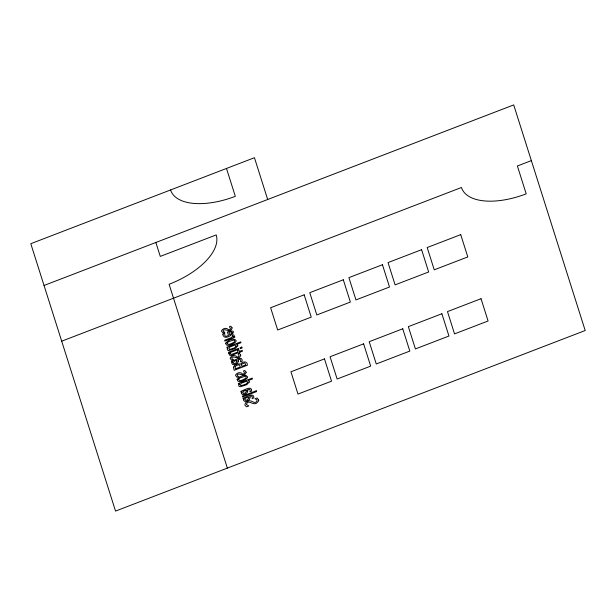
<?xml version="1.0" encoding="UTF-8"?>
<svg xmlns="http://www.w3.org/2000/svg" width="616" height="616" viewBox="0 0 616 616"><rect width="100%" height="100%" fill="white"/><g stroke="black" fill="none" stroke-linecap="round" stroke-linejoin="round"><path stroke-width="0.92" d="M44.036 285.478L513.706 104.913L585.2 330.522L115.539 511.088L30.8 243.697L254.446 157.711L267.69 199.492M61.692 341.187L461.469 187.487A59.937 29.152 -22.1 0 0 526.203 193.847L517.378 165.989L531.354 160.622M226.495 168.461L235.32 196.319A59.937 29.152 -22.1 0 1 170.578 189.959M155.863 242.488L160.276 256.41L216.193 234.919A59.937 29.152 -22.1 0 1 169.107 284.269L227.358 468.098M236.914 361.045L235.974 363.04L233.941 363.609L233.279 363.07L234.049 361.299L236.821 360.237L236.914 361.045M246.385 390.929L245.438 392.916L243.412 393.485L242.75 392.954L243.52 391.183L246.292 390.12L246.385 390.929M248.556 397.79L247.617 399.776L245.584 400.346L244.929 399.815L245.699 398.044L248.464 396.981L248.556 397.79M233.449 367.221L234.157 370.316L247.447 365.211C247.724 360.606 242.157 361.238 240.579 364.202C238.107 363.094 234.473 364.657 233.449 367.221M238.33 361.03C238.577 363.802 232.579 366.428 231.778 363.34L232.663 361.838L231.601 362.247L231.331 361.415C233.556 361.084 242.658 354.754 242.219 361.207L240.51 361.869L240.71 360.09L239.816 359.305L238.161 359.721L238.33 361.03M247.801 390.914C248.048 393.686 242.05 396.311 241.241 393.216L242.126 391.714L241.064 392.123L240.802 391.291C243.027 390.968 252.121 384.638 251.682 391.091L249.98 391.745L250.181 389.974L249.28 389.189L247.632 389.605L247.801 390.914M249.973 397.774C250.219 400.546 244.221 403.172 243.42 400.077L244.306 398.575L243.243 398.983L242.981 398.152C245.207 397.828 254.3 391.499 253.861 397.951L252.152 398.606L252.352 396.835L251.459 396.05L249.803 396.465L249.973 397.774M228.998 353.715C229.221 358.327 236.59 352.583 238.238 352.822L238.415 353.392L239.809 352.853L239.632 352.29L242.496 351.189L242.227 350.35L239.362 351.451L238.877 349.911L237.483 350.45L237.969 351.99L232.055 354.246L230.715 354.377L230.523 353.184L228.998 353.715M232.117 327.92C230.607 333.733 225.733 328.128 223.161 330.276L223.392 331.639L224.909 332.347L223.023 333.071L221.575 331.262A4.081 1.987 -22.1 0 1 222.114 329.953C223.87 327.92 226.85 327.766 228.551 329.776C233.433 329.498 226.965 326.172 230.831 326.241L232.117 327.92M240.748 355.163C239.239 360.976 234.365 355.37 231.793 357.519L232.024 358.882L233.541 359.59L231.655 360.314L230.207 358.504A4.081 1.987 -22.1 0 1 230.746 357.195C232.509 355.163 235.481 355.009 237.183 357.018C242.073 356.741 235.597 353.415 239.47 353.484L240.748 355.163M246.154 372.218C244.644 378.031 239.77 372.426 237.199 374.574L237.43 375.945L238.946 376.645L237.06 377.369L235.612 375.56A4.081 1.987 -22.1 0 1 236.151 374.251C237.915 372.218 240.887 372.064 242.589 374.074C247.493 373.804 240.964 370.424 244.875 370.547L246.154 372.218M222.907 334.673C225.079 343.428 242.257 326.904 227.412 331.993L228.498 335.435C222.091 338.715 226.757 331.269 223.231 333.703L222.907 334.673M258.705 400.107L258.628 400.608A4.543 2.21 -22.1 0 1 257.542 402.132C254.046 407.23 248.071 398.152 246.431 404.489L248.818 405.944L246.608 406.791C242.604 405.035 246.431 400.885 249.334 400.777C252.09 400.269 255.024 404.989 257.111 400.754L256.803 399.661L255.024 398.791L257.142 397.975L258.705 400.107M235.043 366.813L235.389 368.861L240.294 366.974L239.693 365.296L238.8 364.826L236.405 365.481L235.043 366.813M232.155 332.802L229.783 334.935L228.952 332.309L231.424 331.87L232.155 332.802M225.641 343.212C226.041 347.694 233.141 344.105 235.235 342.35A4.258 2.071 -22.1 0 0 236.174 340.71C234.188 336.998 227.55 340.533 225.641 343.212M237.121 379.441C237.522 383.914 244.621 380.326 246.716 378.57A4.258 2.071 -22.1 0 0 247.655 376.938C245.669 373.227 239.031 376.753 237.121 379.441M232.494 336.128L231.701 337.514L224.624 340.232L224.886 341.072L234.858 337.237L234.596 336.398L233.11 336.967C236.167 335.019 231.824 333.68 232.494 336.128M227.088 343.027C227.489 346.061 232.509 343.097 234.041 342.126A2.433 1.186 -22.1 0 0 234.704 341.087L234.504 340.479A2.418 1.178 -22.1 0 0 233.402 340.124L228.775 341.611L227.088 343.027M238.569 379.256C238.97 382.29 243.99 379.317 245.522 378.355A2.433 1.186 -22.1 0 0 246.184 377.315L245.984 376.699A2.418 1.178 -22.1 0 0 244.883 376.345L240.255 377.831L238.569 379.256M236.198 346.13L234.419 347.917L230.053 349.38A1.971 0.955 -22.1 0 1 228.983 349.11L229.529 347.124L235.281 344.914L236.198 346.13M247.678 382.359L245.9 384.138L241.534 385.608A1.971 0.955 -22.1 0 1 240.463 385.331L241.01 383.352L246.762 381.142L247.678 382.359M237.776 345.799L235.289 348.464L229.052 350.473A3.427 1.671 -22.1 0 1 227.504 350.011L227.25 349.172L228.12 347.67L227.104 348.063L226.842 347.224L240.725 341.888L240.995 342.719L236.675 344.382A4.851 2.364 -22.1 0 1 237.776 345.799M249.257 382.028L246.77 384.684L240.533 386.702A3.427 1.671 -22.1 0 1 238.985 386.232L238.731 385.4L239.601 383.891L238.585 384.284L238.315 383.452L252.206 378.108L252.475 378.948L248.156 380.611A4.851 2.364 -22.1 0 1 249.257 382.028M241.564 364.225L241.772 366.405L245.661 364.911L245.106 363.363L244.375 362.94L241.564 364.225M304.173 294.833L270.624 307.731L277.685 330.007L311.234 317.109L304.173 294.833M343.312 279.78L309.763 292.677L316.824 314.961L350.373 302.063L343.312 279.78M382.451 264.734L348.902 277.631L355.963 299.915L389.512 287.017L382.451 264.734M421.59 249.688L388.041 262.585L395.102 284.869L428.651 271.972L421.59 249.688M460.73 234.642L427.181 247.54L434.242 269.823L467.79 256.926L460.73 234.642M241.803 347.07L240.063 347.74L240.363 348.695L242.103 348.025L241.803 347.07M238.407 348.44L228.436 352.275L228.705 353.114L238.677 349.28L238.407 348.44M324.478 358.889L290.929 371.787L297.99 394.071L331.539 381.173L324.478 358.889M363.617 343.844L330.068 356.741L337.129 379.025L370.678 366.127L363.617 343.844M402.756 328.798L369.207 341.695L376.268 363.979L409.817 351.082L402.756 328.798M441.888 313.752L408.346 326.649L415.407 348.933L448.956 336.036L441.888 313.752M481.027 298.706L447.486 311.604L454.546 333.887L488.088 320.99L481.027 298.706M256.225 390.79L242.334 396.127L242.604 396.966L256.487 391.622L256.225 390.79"/></g></svg>
